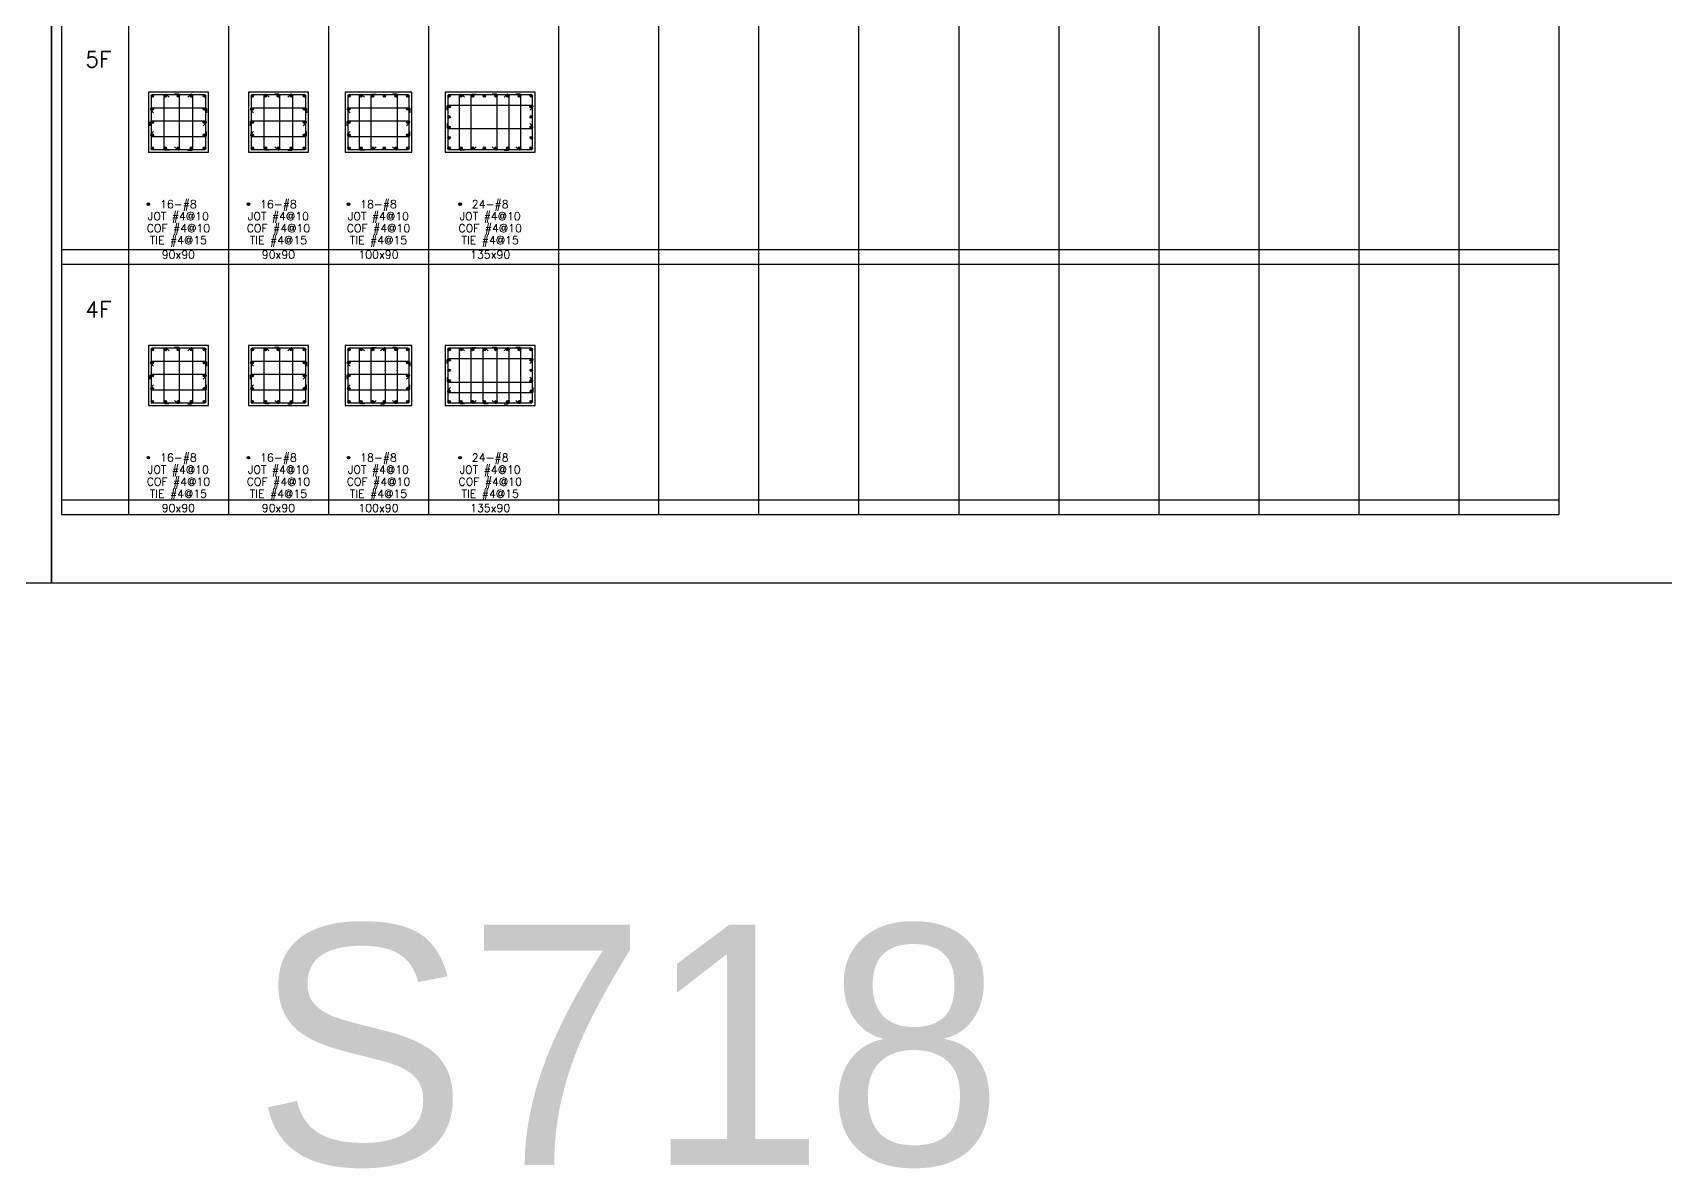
# Model space of a CAD drawing. Header units: millimetres. Extents: x 0 to 31920, y -6088 to 2522.
# Drawn here: x 22316 to 24764, y -877 to 825 of the extents above; entities that cross this region are included whole.
import ezdxf
from ezdxf.enums import TextEntityAlignment as Align

# ---------------------------------------------------------------- set-up
doc = ezdxf.new("R2010")
doc.units = ezdxf.units.MM
doc.header["$MEASUREMENT"] = 0
for name, color, linetype in [('DwFm', 7, 'Continuous'), ('S-RC', 130, 'Continuous'), ('S-REINF', 6, 'Continuous'), ('S-REINFD', 201, 'Continuous'), ('S-STUD', 1, 'Continuous'), ('S-TEXT', 2, 'Continuous')]:
    doc.layers.add(name, color=color, linetype=linetype)
doc.styles.add('CS4', font='romans.shx', dxfattribs={"width": 0.8, "bigfont": 'lsp.shx'})
doc.styles.add('HELOPEN', font='helopen.shx')

# ---------------------------------------------------------------- blocks, each defined once
blk = doc.blocks.new('繪圖範圍')
blk.add_lwpolyline([(0, 51.1), (79.8, 51.1), (79.8, 0), (0, 0)], close=True)

msp = doc.modelspace()

# ---------------------------------------------------------------- hatches: boundary and pattern name
at = {"layer": 'S-REINFD'}
h = msp.add_hatch(color=256, dxfattribs=at)
edge = h.paths.add_edge_path()
edge.add_arc((22494.9, 730), 1.91, 0, 360)
h = msp.add_hatch(color=256, dxfattribs=at)
edge = h.paths.add_edge_path()
edge.add_arc((22494.9, 710.5), 1.91, 0, 360)
h = msp.add_hatch(color=256, dxfattribs=at)
edge = h.paths.add_edge_path()
edge.add_arc((22514.5, 730), 1.91, 0, 360)
h = msp.add_hatch(color=256, dxfattribs=at)
edge = h.paths.add_edge_path()
edge.add_arc((22534, 730), 1.91, 0, 360)
h = msp.add_hatch(color=256, dxfattribs=at)
edge = h.paths.add_edge_path()
edge.add_arc((22553.5, 730), 1.91, 0, 360)
h = msp.add_hatch(color=256, dxfattribs=at)
edge = h.paths.add_edge_path()
edge.add_arc((22573.1, 730), 1.91, 0, 360)
h = msp.add_hatch(color=256, dxfattribs=at)
edge = h.paths.add_edge_path()
edge.add_arc((22573.1, 710.5), 1.91, 0, 360)
h = msp.add_hatch(color=256, dxfattribs=at)
edge = h.paths.add_edge_path()
edge.add_arc((22644.9, 730), 1.91, 0, 360)
h = msp.add_hatch(color=256, dxfattribs=at)
edge = h.paths.add_edge_path()
edge.add_arc((22644.9, 710.5), 1.91, 0, 360)
h = msp.add_hatch(color=256, dxfattribs=at)
edge = h.paths.add_edge_path()
edge.add_arc((22664.5, 730), 1.91, 0, 360)
h = msp.add_hatch(color=256, dxfattribs=at)
edge = h.paths.add_edge_path()
edge.add_arc((22684, 730), 1.91, 0, 360)
h = msp.add_hatch(color=256, dxfattribs=at)
edge = h.paths.add_edge_path()
edge.add_arc((22703.5, 730), 1.91, 0, 360)
h = msp.add_hatch(color=256, dxfattribs=at)
edge = h.paths.add_edge_path()
edge.add_arc((22723.1, 730), 1.91, 0, 360)
h = msp.add_hatch(color=256, dxfattribs=at)
edge = h.paths.add_edge_path()
edge.add_arc((22723.1, 710.5), 1.91, 0, 360)
h = msp.add_hatch(color=256, dxfattribs=at)
edge = h.paths.add_edge_path()
edge.add_arc((22789.9, 730), 1.91, 0, 360)
h = msp.add_hatch(color=256, dxfattribs=at)
edge = h.paths.add_edge_path()
edge.add_arc((22789.9, 710.5), 1.91, 0, 360)
h = msp.add_hatch(color=256, dxfattribs=at)
edge = h.paths.add_edge_path()
edge.add_arc((22807.5, 730), 1.91, 0, 360)
h = msp.add_hatch(color=256, dxfattribs=at)
edge = h.paths.add_edge_path()
edge.add_arc((22825.2, 730), 1.91, 0, 360)
h = msp.add_hatch(color=256, dxfattribs=at)
edge = h.paths.add_edge_path()
edge.add_arc((22842.8, 730), 1.91, 0, 360)
h = msp.add_hatch(color=256, dxfattribs=at)
edge = h.paths.add_edge_path()
edge.add_arc((22860.5, 730), 1.91, 0, 360)
h = msp.add_hatch(color=256, dxfattribs=at)
edge = h.paths.add_edge_path()
edge.add_arc((22878.1, 730), 1.91, 0, 360)
h = msp.add_hatch(color=256, dxfattribs=at)
edge = h.paths.add_edge_path()
edge.add_arc((22878.1, 710.5), 1.91, 0, 360)
h = msp.add_hatch(color=256, dxfattribs=at)
edge = h.paths.add_edge_path()
edge.add_arc((22939.9, 730), 1.91, 0, 360)
h = msp.add_hatch(color=256, dxfattribs=at)
edge = h.paths.add_edge_path()
edge.add_arc((22939.9, 714.4), 1.91, 0, 360)
h = msp.add_hatch(color=256, dxfattribs=at)
edge = h.paths.add_edge_path()
edge.add_arc((22957.5, 730), 1.91, 0, 360)
h = msp.add_hatch(color=256, dxfattribs=at)
edge = h.paths.add_edge_path()
edge.add_arc((22975.1, 730), 1.91, 0, 360)
h = msp.add_hatch(color=256, dxfattribs=at)
edge = h.paths.add_edge_path()
edge.add_arc((22992.7, 730), 1.91, 0, 360)
h = msp.add_hatch(color=256, dxfattribs=at)
edge = h.paths.add_edge_path()
edge.add_arc((23010.3, 730), 1.91, 0, 360)
h = msp.add_hatch(color=256, dxfattribs=at)
edge = h.paths.add_edge_path()
edge.add_arc((23027.9, 730), 1.91, 0, 360)
h = msp.add_hatch(color=256, dxfattribs=at)
edge = h.paths.add_edge_path()
edge.add_arc((23045.5, 730), 1.91, 0, 360)
h = msp.add_hatch(color=256, dxfattribs=at)
edge = h.paths.add_edge_path()
edge.add_arc((23063.1, 730), 1.91, 0, 360)
h = msp.add_hatch(color=256, dxfattribs=at)
edge = h.paths.add_edge_path()
edge.add_arc((23063.1, 714.4), 1.91, 0, 360)
h = msp.add_hatch(color=256, dxfattribs=at)
edge = h.paths.add_edge_path()
edge.add_arc((22494.9, 690.9), 1.91, 0, 360)
h = msp.add_hatch(color=256, dxfattribs=at)
edge = h.paths.add_edge_path()
edge.add_arc((22573.1, 690.9), 1.91, 0, 360)
h = msp.add_hatch(color=256, dxfattribs=at)
edge = h.paths.add_edge_path()
edge.add_arc((22644.9, 690.9), 1.91, 0, 360)
h = msp.add_hatch(color=256, dxfattribs=at)
edge = h.paths.add_edge_path()
edge.add_arc((22723.1, 690.9), 1.91, 0, 360)
h = msp.add_hatch(color=256, dxfattribs=at)
edge = h.paths.add_edge_path()
edge.add_arc((22789.9, 690.9), 1.91, 0, 360)
h = msp.add_hatch(color=256, dxfattribs=at)
edge = h.paths.add_edge_path()
edge.add_arc((22878.1, 690.9), 1.91, 0, 360)
h = msp.add_hatch(color=256, dxfattribs=at)
edge = h.paths.add_edge_path()
edge.add_arc((22939.9, 698.7), 1.91, 0, 360)
h = msp.add_hatch(color=256, dxfattribs=at)
edge = h.paths.add_edge_path()
edge.add_arc((23063.1, 698.7), 1.91, 0, 360)
h = msp.add_hatch(color=256, dxfattribs=at)
edge = h.paths.add_edge_path()
edge.add_arc((22494.9, 671.4), 1.91, 0, 360)
h = msp.add_hatch(color=256, dxfattribs=at)
edge = h.paths.add_edge_path()
edge.add_arc((22573.1, 671.4), 1.91, 0, 360)
h = msp.add_hatch(color=256, dxfattribs=at)
edge = h.paths.add_edge_path()
edge.add_arc((22644.9, 671.4), 1.91, 0, 360)
h = msp.add_hatch(color=256, dxfattribs=at)
edge = h.paths.add_edge_path()
edge.add_arc((22723.1, 671.4), 1.91, 0, 360)
h = msp.add_hatch(color=256, dxfattribs=at)
edge = h.paths.add_edge_path()
edge.add_arc((22789.9, 671.4), 1.91, 0, 360)
h = msp.add_hatch(color=256, dxfattribs=at)
edge = h.paths.add_edge_path()
edge.add_arc((22878.1, 671.4), 1.91, 0, 360)
h = msp.add_hatch(color=256, dxfattribs=at)
edge = h.paths.add_edge_path()
edge.add_arc((22939.9, 683.1), 1.91, 0, 360)
h = msp.add_hatch(color=256, dxfattribs=at)
edge = h.paths.add_edge_path()
edge.add_arc((22939.9, 667.5), 1.91, 0, 360)
h = msp.add_hatch(color=256, dxfattribs=at)
edge = h.paths.add_edge_path()
edge.add_arc((23063.1, 683.1), 1.91, 0, 360)
h = msp.add_hatch(color=256, dxfattribs=at)
edge = h.paths.add_edge_path()
edge.add_arc((23063.1, 667.5), 1.91, 0, 360)
h = msp.add_hatch(color=256, dxfattribs=at)
edge = h.paths.add_edge_path()
edge.add_arc((22494.9, 651.8), 1.91, 0, 360)
h = msp.add_hatch(color=256, dxfattribs=at)
edge = h.paths.add_edge_path()
edge.add_arc((22514.5, 651.8), 1.91, 0, 360)
h = msp.add_hatch(color=256, dxfattribs=at)
edge = h.paths.add_edge_path()
edge.add_arc((22534, 651.8), 1.91, 0, 360)
h = msp.add_hatch(color=256, dxfattribs=at)
edge = h.paths.add_edge_path()
edge.add_arc((22553.5, 651.8), 1.91, 0, 360)
h = msp.add_hatch(color=256, dxfattribs=at)
edge = h.paths.add_edge_path()
edge.add_arc((22573.1, 651.8), 1.91, 0, 360)
h = msp.add_hatch(color=256, dxfattribs=at)
edge = h.paths.add_edge_path()
edge.add_arc((22644.9, 651.8), 1.91, 0, 360)
h = msp.add_hatch(color=256, dxfattribs=at)
edge = h.paths.add_edge_path()
edge.add_arc((22664.5, 651.8), 1.91, 0, 360)
h = msp.add_hatch(color=256, dxfattribs=at)
edge = h.paths.add_edge_path()
edge.add_arc((22684, 651.8), 1.91, 0, 360)
h = msp.add_hatch(color=256, dxfattribs=at)
edge = h.paths.add_edge_path()
edge.add_arc((22703.5, 651.8), 1.91, 0, 360)
h = msp.add_hatch(color=256, dxfattribs=at)
edge = h.paths.add_edge_path()
edge.add_arc((22723.1, 651.8), 1.91, 0, 360)
h = msp.add_hatch(color=256, dxfattribs=at)
edge = h.paths.add_edge_path()
edge.add_arc((22789.9, 651.8), 1.91, 0, 360)
h = msp.add_hatch(color=256, dxfattribs=at)
edge = h.paths.add_edge_path()
edge.add_arc((22807.5, 651.8), 1.91, 0, 360)
h = msp.add_hatch(color=256, dxfattribs=at)
edge = h.paths.add_edge_path()
edge.add_arc((22825.2, 651.8), 1.91, 0, 360)
h = msp.add_hatch(color=256, dxfattribs=at)
edge = h.paths.add_edge_path()
edge.add_arc((22842.8, 651.8), 1.91, 0, 360)
h = msp.add_hatch(color=256, dxfattribs=at)
edge = h.paths.add_edge_path()
edge.add_arc((22860.5, 651.8), 1.91, 0, 360)
h = msp.add_hatch(color=256, dxfattribs=at)
edge = h.paths.add_edge_path()
edge.add_arc((22878.1, 651.8), 1.91, 0, 360)
h = msp.add_hatch(color=256, dxfattribs=at)
edge = h.paths.add_edge_path()
edge.add_arc((22939.9, 651.8), 1.91, 0, 360)
h = msp.add_hatch(color=256, dxfattribs=at)
edge = h.paths.add_edge_path()
edge.add_arc((22957.5, 651.8), 1.91, 0, 360)
h = msp.add_hatch(color=256, dxfattribs=at)
edge = h.paths.add_edge_path()
edge.add_arc((22975.1, 651.8), 1.91, 0, 360)
h = msp.add_hatch(color=256, dxfattribs=at)
edge = h.paths.add_edge_path()
edge.add_arc((22992.7, 651.8), 1.91, 0, 360)
h = msp.add_hatch(color=256, dxfattribs=at)
edge = h.paths.add_edge_path()
edge.add_arc((23010.3, 651.8), 1.91, 0, 360)
h = msp.add_hatch(color=256, dxfattribs=at)
edge = h.paths.add_edge_path()
edge.add_arc((23027.9, 651.8), 1.91, 0, 360)
h = msp.add_hatch(color=256, dxfattribs=at)
edge = h.paths.add_edge_path()
edge.add_arc((23045.5, 651.8), 1.91, 0, 360)
h = msp.add_hatch(color=256, dxfattribs=at)
edge = h.paths.add_edge_path()
edge.add_arc((23063.1, 651.8), 1.91, 0, 360)
h = msp.add_hatch(color=256, dxfattribs=at)
edge = h.paths.add_edge_path()
edge.add_arc((22489, 567.9), 1.91, 0, 360)
h = msp.add_hatch(color=256, dxfattribs=at)
edge = h.paths.add_edge_path()
edge.add_arc((22639, 567.9), 1.91, 0, 360)
h = msp.add_hatch(color=256, dxfattribs=at)
edge = h.paths.add_edge_path()
edge.add_arc((22789, 567.9), 1.91, 0, 360)
h = msp.add_hatch(color=256, dxfattribs=at)
edge = h.paths.add_edge_path()
edge.add_arc((22956.5, 567.9), 1.91, 0, 360)
h = msp.add_hatch(color=256, dxfattribs=at)
edge = h.paths.add_edge_path()
edge.add_arc((22494.9, 350.1), 1.91, 0, 360)
h = msp.add_hatch(color=256, dxfattribs=at)
edge = h.paths.add_edge_path()
edge.add_arc((22514.5, 350.1), 1.91, 0, 360)
h = msp.add_hatch(color=256, dxfattribs=at)
edge = h.paths.add_edge_path()
edge.add_arc((22534, 350.1), 1.91, 0, 360)
h = msp.add_hatch(color=256, dxfattribs=at)
edge = h.paths.add_edge_path()
edge.add_arc((22553.5, 350.1), 1.91, 0, 360)
h = msp.add_hatch(color=256, dxfattribs=at)
edge = h.paths.add_edge_path()
edge.add_arc((22573.1, 350.1), 1.91, 0, 360)
h = msp.add_hatch(color=256, dxfattribs=at)
edge = h.paths.add_edge_path()
edge.add_arc((22644.9, 350.1), 1.91, 0, 360)
h = msp.add_hatch(color=256, dxfattribs=at)
edge = h.paths.add_edge_path()
edge.add_arc((22664.5, 350.1), 1.91, 0, 360)
h = msp.add_hatch(color=256, dxfattribs=at)
edge = h.paths.add_edge_path()
edge.add_arc((22684, 350.1), 1.91, 0, 360)
h = msp.add_hatch(color=256, dxfattribs=at)
edge = h.paths.add_edge_path()
edge.add_arc((22703.5, 350.1), 1.91, 0, 360)
h = msp.add_hatch(color=256, dxfattribs=at)
edge = h.paths.add_edge_path()
edge.add_arc((22723.1, 350.1), 1.91, 0, 360)
h = msp.add_hatch(color=256, dxfattribs=at)
edge = h.paths.add_edge_path()
edge.add_arc((22789.9, 350.1), 1.91, 0, 360)
h = msp.add_hatch(color=256, dxfattribs=at)
edge = h.paths.add_edge_path()
edge.add_arc((22807.5, 350.1), 1.91, 0, 360)
h = msp.add_hatch(color=256, dxfattribs=at)
edge = h.paths.add_edge_path()
edge.add_arc((22825.2, 350.1), 1.91, 0, 360)
h = msp.add_hatch(color=256, dxfattribs=at)
edge = h.paths.add_edge_path()
edge.add_arc((22842.8, 350.1), 1.91, 0, 360)
h = msp.add_hatch(color=256, dxfattribs=at)
edge = h.paths.add_edge_path()
edge.add_arc((22860.5, 350.1), 1.91, 0, 360)
h = msp.add_hatch(color=256, dxfattribs=at)
edge = h.paths.add_edge_path()
edge.add_arc((22878.1, 350.1), 1.91, 0, 360)
h = msp.add_hatch(color=256, dxfattribs=at)
edge = h.paths.add_edge_path()
edge.add_arc((22939.9, 350.1), 1.91, 0, 360)
h = msp.add_hatch(color=256, dxfattribs=at)
edge = h.paths.add_edge_path()
edge.add_arc((22957.5, 350.1), 1.91, 0, 360)
h = msp.add_hatch(color=256, dxfattribs=at)
edge = h.paths.add_edge_path()
edge.add_arc((22975.1, 350.1), 1.91, 0, 360)
h = msp.add_hatch(color=256, dxfattribs=at)
edge = h.paths.add_edge_path()
edge.add_arc((22992.7, 350.1), 1.91, 0, 360)
h = msp.add_hatch(color=256, dxfattribs=at)
edge = h.paths.add_edge_path()
edge.add_arc((23010.3, 350.1), 1.91, 0, 360)
h = msp.add_hatch(color=256, dxfattribs=at)
edge = h.paths.add_edge_path()
edge.add_arc((23027.9, 350.1), 1.91, 0, 360)
h = msp.add_hatch(color=256, dxfattribs=at)
edge = h.paths.add_edge_path()
edge.add_arc((23045.5, 350.1), 1.91, 0, 360)
h = msp.add_hatch(color=256, dxfattribs=at)
edge = h.paths.add_edge_path()
edge.add_arc((23063.1, 350.1), 1.91, 0, 360)
h = msp.add_hatch(color=256, dxfattribs=at)
edge = h.paths.add_edge_path()
edge.add_arc((22494.9, 330.5), 1.91, 0, 360)
h = msp.add_hatch(color=256, dxfattribs=at)
edge = h.paths.add_edge_path()
edge.add_arc((22573.1, 330.5), 1.91, 0, 360)
h = msp.add_hatch(color=256, dxfattribs=at)
edge = h.paths.add_edge_path()
edge.add_arc((22644.9, 330.5), 1.91, 0, 360)
h = msp.add_hatch(color=256, dxfattribs=at)
edge = h.paths.add_edge_path()
edge.add_arc((22723.1, 330.5), 1.91, 0, 360)
h = msp.add_hatch(color=256, dxfattribs=at)
edge = h.paths.add_edge_path()
edge.add_arc((22789.9, 330.5), 1.91, 0, 360)
h = msp.add_hatch(color=256, dxfattribs=at)
edge = h.paths.add_edge_path()
edge.add_arc((22878.1, 330.5), 1.91, 0, 360)
h = msp.add_hatch(color=256, dxfattribs=at)
edge = h.paths.add_edge_path()
edge.add_arc((22939.9, 334.5), 1.91, 0, 360)
h = msp.add_hatch(color=256, dxfattribs=at)
edge = h.paths.add_edge_path()
edge.add_arc((22939.9, 318.8), 1.91, 0, 360)
h = msp.add_hatch(color=256, dxfattribs=at)
edge = h.paths.add_edge_path()
edge.add_arc((23063.1, 334.5), 1.91, 0, 360)
h = msp.add_hatch(color=256, dxfattribs=at)
edge = h.paths.add_edge_path()
edge.add_arc((23063.1, 318.8), 1.91, 0, 360)
h = msp.add_hatch(color=256, dxfattribs=at)
edge = h.paths.add_edge_path()
edge.add_arc((22494.9, 311), 1.91, 0, 360)
h = msp.add_hatch(color=256, dxfattribs=at)
edge = h.paths.add_edge_path()
edge.add_arc((22573.1, 311), 1.91, 0, 360)
h = msp.add_hatch(color=256, dxfattribs=at)
edge = h.paths.add_edge_path()
edge.add_arc((22644.9, 311), 1.91, 0, 360)
h = msp.add_hatch(color=256, dxfattribs=at)
edge = h.paths.add_edge_path()
edge.add_arc((22723.1, 311), 1.91, 0, 360)
h = msp.add_hatch(color=256, dxfattribs=at)
edge = h.paths.add_edge_path()
edge.add_arc((22789.9, 311), 1.91, 0, 360)
h = msp.add_hatch(color=256, dxfattribs=at)
edge = h.paths.add_edge_path()
edge.add_arc((22878.1, 311), 1.91, 0, 360)
h = msp.add_hatch(color=256, dxfattribs=at)
edge = h.paths.add_edge_path()
edge.add_arc((22939.9, 303.2), 1.91, 0, 360)
h = msp.add_hatch(color=256, dxfattribs=at)
edge = h.paths.add_edge_path()
edge.add_arc((23063.1, 303.2), 1.91, 0, 360)
h = msp.add_hatch(color=256, dxfattribs=at)
edge = h.paths.add_edge_path()
edge.add_arc((22494.9, 291.5), 1.91, 0, 360)
h = msp.add_hatch(color=256, dxfattribs=at)
edge = h.paths.add_edge_path()
edge.add_arc((22494.9, 271.9), 1.91, 0, 360)
h = msp.add_hatch(color=256, dxfattribs=at)
edge = h.paths.add_edge_path()
edge.add_arc((22514.5, 271.9), 1.91, 0, 360)
h = msp.add_hatch(color=256, dxfattribs=at)
edge = h.paths.add_edge_path()
edge.add_arc((22534, 271.9), 1.91, 0, 360)
h = msp.add_hatch(color=256, dxfattribs=at)
edge = h.paths.add_edge_path()
edge.add_arc((22553.5, 271.9), 1.91, 0, 360)
h = msp.add_hatch(color=256, dxfattribs=at)
edge = h.paths.add_edge_path()
edge.add_arc((22573.1, 291.5), 1.91, 0, 360)
h = msp.add_hatch(color=256, dxfattribs=at)
edge = h.paths.add_edge_path()
edge.add_arc((22573.1, 271.9), 1.91, 0, 360)
h = msp.add_hatch(color=256, dxfattribs=at)
edge = h.paths.add_edge_path()
edge.add_arc((22644.9, 291.5), 1.91, 0, 360)
h = msp.add_hatch(color=256, dxfattribs=at)
edge = h.paths.add_edge_path()
edge.add_arc((22644.9, 271.9), 1.91, 0, 360)
h = msp.add_hatch(color=256, dxfattribs=at)
edge = h.paths.add_edge_path()
edge.add_arc((22664.5, 271.9), 1.91, 0, 360)
h = msp.add_hatch(color=256, dxfattribs=at)
edge = h.paths.add_edge_path()
edge.add_arc((22684, 271.9), 1.91, 0, 360)
h = msp.add_hatch(color=256, dxfattribs=at)
edge = h.paths.add_edge_path()
edge.add_arc((22703.5, 271.9), 1.91, 0, 360)
h = msp.add_hatch(color=256, dxfattribs=at)
edge = h.paths.add_edge_path()
edge.add_arc((22723.1, 291.5), 1.91, 0, 360)
h = msp.add_hatch(color=256, dxfattribs=at)
edge = h.paths.add_edge_path()
edge.add_arc((22723.1, 271.9), 1.91, 0, 360)
h = msp.add_hatch(color=256, dxfattribs=at)
edge = h.paths.add_edge_path()
edge.add_arc((22789.9, 291.5), 1.91, 0, 360)
h = msp.add_hatch(color=256, dxfattribs=at)
edge = h.paths.add_edge_path()
edge.add_arc((22789.9, 271.9), 1.91, 0, 360)
h = msp.add_hatch(color=256, dxfattribs=at)
edge = h.paths.add_edge_path()
edge.add_arc((22807.5, 271.9), 1.91, 0, 360)
h = msp.add_hatch(color=256, dxfattribs=at)
edge = h.paths.add_edge_path()
edge.add_arc((22825.2, 271.9), 1.91, 0, 360)
h = msp.add_hatch(color=256, dxfattribs=at)
edge = h.paths.add_edge_path()
edge.add_arc((22842.8, 271.9), 1.91, 0, 360)
h = msp.add_hatch(color=256, dxfattribs=at)
edge = h.paths.add_edge_path()
edge.add_arc((22860.5, 271.9), 1.91, 0, 360)
h = msp.add_hatch(color=256, dxfattribs=at)
edge = h.paths.add_edge_path()
edge.add_arc((22878.1, 291.5), 1.91, 0, 360)
h = msp.add_hatch(color=256, dxfattribs=at)
edge = h.paths.add_edge_path()
edge.add_arc((22878.1, 271.9), 1.91, 0, 360)
h = msp.add_hatch(color=256, dxfattribs=at)
edge = h.paths.add_edge_path()
edge.add_arc((22939.9, 287.5), 1.91, 0, 360)
h = msp.add_hatch(color=256, dxfattribs=at)
edge = h.paths.add_edge_path()
edge.add_arc((22939.9, 271.9), 1.91, 0, 360)
h = msp.add_hatch(color=256, dxfattribs=at)
edge = h.paths.add_edge_path()
edge.add_arc((22957.5, 271.9), 1.91, 0, 360)
h = msp.add_hatch(color=256, dxfattribs=at)
edge = h.paths.add_edge_path()
edge.add_arc((22975.1, 271.9), 1.91, 0, 360)
h = msp.add_hatch(color=256, dxfattribs=at)
edge = h.paths.add_edge_path()
edge.add_arc((22992.7, 271.9), 1.91, 0, 360)
h = msp.add_hatch(color=256, dxfattribs=at)
edge = h.paths.add_edge_path()
edge.add_arc((23010.3, 271.9), 1.91, 0, 360)
h = msp.add_hatch(color=256, dxfattribs=at)
edge = h.paths.add_edge_path()
edge.add_arc((23027.9, 271.9), 1.91, 0, 360)
h = msp.add_hatch(color=256, dxfattribs=at)
edge = h.paths.add_edge_path()
edge.add_arc((23045.5, 271.9), 1.91, 0, 360)
h = msp.add_hatch(color=256, dxfattribs=at)
edge = h.paths.add_edge_path()
edge.add_arc((23063.1, 287.5), 1.91, 0, 360)
h = msp.add_hatch(color=256, dxfattribs=at)
edge = h.paths.add_edge_path()
edge.add_arc((23063.1, 271.9), 1.91, 0, 360)
h = msp.add_hatch(color=256, dxfattribs=at)
edge = h.paths.add_edge_path()
edge.add_arc((22489, 188), 1.91, 0, 360)
h = msp.add_hatch(color=256, dxfattribs=at)
edge = h.paths.add_edge_path()
edge.add_arc((22639, 188), 1.91, 0, 360)
h = msp.add_hatch(color=256, dxfattribs=at)
edge = h.paths.add_edge_path()
edge.add_arc((22789, 188), 1.91, 0, 360)
h = msp.add_hatch(color=256, dxfattribs=at)
edge = h.paths.add_edge_path()
edge.add_arc((22956.5, 188), 1.91, 0, 360)

# ---------------------------------------------------------------- linework, layer by layer
at = {"layer": 'S-RC'}
for points in [[(22489, 645.9), (22579, 645.9), (22579, 735.9), (22489, 735.9), (22489, 645.9)], [(22639, 645.9), (22729, 645.9), (22729, 735.9), (22639, 735.9), (22639, 645.9)], [(22784, 645.9), (22884, 645.9), (22884, 735.9), (22784, 735.9), (22784, 645.9)], [(22934, 645.9), (23069, 645.9), (23069, 735.9), (22934, 735.9), (22934, 645.9)], [(22489, 266), (22579, 266), (22579, 356), (22489, 356), (22489, 266)], [(22639, 266), (22729, 266), (22729, 356), (22639, 356), (22639, 266)], [(22784, 266), (22884, 266), (22884, 356), (22784, 356), (22784, 266)], [(22934, 266), (23069, 266), (23069, 356), (22934, 356), (22934, 266)]]:
    msp.add_lwpolyline(points, dxfattribs=at)
at = {"layer": 'S-REINF', "color": 2}
for points in [[(22496.8, 704.9), (22492.8, 709.2, -0.653352), (22494.2, 712.4), (22574.2, 712.4, -0.414214), (22576.1, 710.5), (22576.1, 704.9)], [(22493, 649.9), (22573.1, 649.9, 0.414214), (22575, 651.8), (22575, 730, 0.414214), (22573.1, 731.9), (22494.9, 731.9, 0.414214), (22493, 730), (22493, 649.9)], [(22520, 648.8), (22514.4, 648.8, -0.414214), (22512.5, 650.7), (22512.5, 730.7, -0.653352), (22515.7, 732.1), (22520, 728.1)], [(22528.4, 653.7), (22532.7, 649.8, 0.653352), (22535.9, 651.2), (22535.9, 731.1, 0.414214), (22534, 733), (22528.4, 733)], [(22548, 648.8), (22553.6, 648.8, 0.414214), (22555.5, 650.7), (22555.5, 730.7, 0.653352), (22552.3, 732.1), (22548, 728.1)], [(22646.8, 704.9), (22642.8, 709.2, -0.653352), (22644.2, 712.4), (22724.2, 712.4, -0.414214), (22726.1, 710.5), (22726.1, 704.9)], [(22643, 649.9), (22723.1, 649.9, 0.414214), (22725, 651.8), (22725, 730, 0.414214), (22723.1, 731.9), (22644.9, 731.9, 0.414214), (22643, 730), (22643, 649.9)], [(22670, 648.8), (22664.4, 648.8, -0.414214), (22662.5, 650.7), (22662.5, 730.7, -0.653352), (22665.7, 732.1), (22670, 728.1)], [(22678.4, 653.7), (22682.7, 649.8, 0.653352), (22685.9, 651.2), (22685.9, 731.1, 0.414214), (22684, 733), (22678.4, 733)], [(22698, 648.8), (22703.6, 648.8, 0.414214), (22705.5, 650.7), (22705.5, 730.7, 0.653352), (22702.3, 732.1), (22698, 728.1)], [(22791.8, 704.9), (22787.8, 709.2, -0.653352), (22789.2, 712.4), (22879.2, 712.4, -0.414214), (22881.1, 710.5), (22881.1, 704.9)], [(22788, 649.9), (22878.1, 649.9, 0.414214), (22880, 651.8), (22880, 730, 0.414214), (22878.1, 731.9), (22789.9, 731.9, 0.414214), (22788, 730), (22788, 649.9)], [(22813.1, 648.8), (22807.5, 648.8, -0.414214), (22805.6, 650.7), (22805.6, 730.7, -0.653352), (22808.8, 732.1), (22813.1, 728.1)], [(22830.8, 653.7), (22826.5, 649.8, -0.653352), (22823.3, 651.2), (22823.3, 731.1, -0.414214), (22825.2, 733), (22830.8, 733)], [(22854.9, 653.7), (22859.2, 649.8, 0.653352), (22862.4, 651.2), (22862.4, 731.1, 0.414214), (22860.5, 733), (22854.9, 733)], [(22936.9, 708.8), (22936.9, 714.4, -0.414214), (22938.8, 716.3), (23063.8, 716.3, -0.653352), (23065.2, 713.1), (23061.2, 708.8)], [(22938, 649.9), (23063.1, 649.9, 0.414214), (23065, 651.8), (23065, 730, 0.414214), (23063.1, 731.9), (22939.9, 731.9, 0.414214), (22938, 730), (22938, 649.9)], [(22963.1, 648.8), (22957.5, 648.8, -0.414214), (22955.6, 650.7), (22955.6, 730.7, -0.653352), (22958.8, 732.1), (22963.1, 728.1)], [(22980.7, 653.7), (22976.4, 649.8, -0.653352), (22973.2, 651.2), (22973.2, 731.1, -0.414214), (22975.1, 733), (22980.7, 733)], [(23004.7, 653.7), (23009, 649.8, 0.653352), (23012.2, 651.2), (23012.2, 731.1, 0.414214), (23010.3, 733), (23004.7, 733)], [(23022.3, 648.8), (23027.9, 648.8, 0.414214), (23029.8, 650.7), (23029.8, 730.7, 0.653352), (23026.6, 732.1), (23022.3, 728.1)], [(23039.9, 653.7), (23044.2, 649.8, 0.653352), (23047.4, 651.2), (23047.4, 731.1, 0.414214), (23045.5, 733), (23039.9, 733)], [(22491.9, 685.3), (22491.9, 690.9, -0.414214), (22493.8, 692.8), (22573.8, 692.8, -0.653352), (22575.2, 689.6), (22571.2, 685.3)], [(22641.9, 685.3), (22641.9, 690.9, -0.414214), (22643.8, 692.8), (22723.8, 692.8, -0.653352), (22725.2, 689.6), (22721.2, 685.3)], [(22786.9, 685.3), (22786.9, 690.9, -0.414214), (22788.8, 692.8), (22878.8, 692.8, -0.653352), (22880.2, 689.6), (22876.2, 685.3)], [(22936.9, 688.7), (22936.9, 683.1, 0.414214), (22938.8, 681.2), (23063.8, 681.2, 0.653352), (23065.2, 684.4), (23061.2, 688.7)], [(22496.8, 677), (22492.8, 672.7, 0.653352), (22494.2, 669.5), (22574.2, 669.5, 0.414214), (22576.1, 671.4), (22576.1, 677)], [(22646.8, 677), (22642.8, 672.7, 0.653352), (22644.2, 669.5), (22724.2, 669.5, 0.414214), (22726.1, 671.4), (22726.1, 677)], [(22791.8, 677), (22787.8, 672.7, 0.653352), (22789.2, 669.5), (22879.2, 669.5, 0.414214), (22881.1, 671.4), (22881.1, 677)], [(22493, 270), (22573.1, 270, 0.414214), (22575, 271.9), (22575, 350.1, 0.414214), (22573.1, 352), (22494.9, 352, 0.414214), (22493, 350.1), (22493, 270)], [(22520, 268.9), (22514.4, 268.9, -0.414214), (22512.5, 270.8), (22512.5, 350.8, -0.653352), (22515.7, 352.2), (22520, 348.2)], [(22528.4, 273.8), (22532.7, 269.8, 0.653352), (22535.9, 271.2), (22535.9, 351.2, 0.414214), (22534, 353.1), (22528.4, 353.1)], [(22548, 268.9), (22553.6, 268.9, 0.414214), (22555.5, 270.8), (22555.5, 350.8, 0.653352), (22552.3, 352.2), (22548, 348.2)], [(22643, 270), (22723.1, 270, 0.414214), (22725, 271.9), (22725, 350.1, 0.414214), (22723.1, 352), (22644.9, 352, 0.414214), (22643, 350.1), (22643, 270)], [(22670, 268.9), (22664.4, 268.9, -0.414214), (22662.5, 270.8), (22662.5, 350.8, -0.653352), (22665.7, 352.2), (22670, 348.2)], [(22678.4, 273.8), (22682.7, 269.8, 0.653352), (22685.9, 271.2), (22685.9, 351.2, 0.414214), (22684, 353.1), (22678.4, 353.1)], [(22698, 268.9), (22703.6, 268.9, 0.414214), (22705.5, 270.8), (22705.5, 350.8, 0.653352), (22702.3, 352.2), (22698, 348.2)], [(22788, 270), (22878.1, 270, 0.414214), (22880, 271.9), (22880, 350.1, 0.414214), (22878.1, 352), (22789.9, 352, 0.414214), (22788, 350.1), (22788, 270)], [(22813.1, 268.9), (22807.5, 268.9, -0.414214), (22805.6, 270.8), (22805.6, 350.8, -0.653352), (22808.8, 352.2), (22813.1, 348.2)], [(22830.8, 273.8), (22826.5, 269.8, -0.653352), (22823.3, 271.2), (22823.3, 351.2, -0.414214), (22825.2, 353.1), (22830.8, 353.1)], [(22837.2, 268.9), (22842.8, 268.9, 0.414214), (22844.7, 270.8), (22844.7, 350.8, 0.653352), (22841.5, 352.2), (22837.2, 348.2)], [(22854.9, 273.8), (22859.2, 269.8, 0.653352), (22862.4, 271.2), (22862.4, 351.2, 0.414214), (22860.5, 353.1), (22854.9, 353.1)], [(22938, 270), (23063.1, 270, 0.414214), (23065, 271.9), (23065, 350.1, 0.414214), (23063.1, 352), (22939.9, 352, 0.414214), (22938, 350.1), (22938, 270)], [(22963.1, 268.9), (22957.5, 268.9, -0.414214), (22955.6, 270.8), (22955.6, 350.8, -0.653352), (22958.8, 352.2), (22963.1, 348.2)], [(22980.7, 273.8), (22976.4, 269.8, -0.653352), (22973.2, 271.2), (22973.2, 351.2, -0.414214), (22975.1, 353.1), (22980.7, 353.1)], [(22998.3, 268.9), (22992.7, 268.9, -0.414214), (22990.8, 270.8), (22990.8, 350.8, -0.653352), (22994, 352.2), (22998.3, 348.2)], [(23004.7, 273.8), (23009, 269.8, 0.653352), (23012.2, 271.2), (23012.2, 351.2, 0.414214), (23010.3, 353.1), (23004.7, 353.1)], [(23022.3, 268.9), (23027.9, 268.9, 0.414214), (23029.8, 270.8), (23029.8, 350.8, 0.653352), (23026.6, 352.2), (23022.3, 348.2)], [(23039.9, 273.8), (23044.2, 269.8, 0.653352), (23047.4, 271.2), (23047.4, 351.2, 0.414214), (23045.5, 353.1), (23039.9, 353.1)], [(22496.8, 325), (22492.8, 329.3, -0.653352), (22494.2, 332.5), (22574.2, 332.5, -0.414214), (22576.1, 330.6), (22576.1, 325)], [(22646.8, 325), (22642.8, 329.3, -0.653352), (22644.2, 332.5), (22724.2, 332.5, -0.414214), (22726.1, 330.6), (22726.1, 325)], [(22791.8, 325), (22787.8, 329.3, -0.653352), (22789.2, 332.5), (22879.2, 332.5, -0.414214), (22881.1, 330.6), (22881.1, 325)], [(22936.9, 328.9), (22936.9, 334.5, -0.414214), (22938.8, 336.4), (23063.8, 336.4, -0.653352), (23065.2, 333.2), (23061.2, 328.9)], [(22491.9, 305.4), (22491.9, 311, -0.414214), (22493.8, 312.9), (22573.8, 312.9, -0.653352), (22575.2, 309.7), (22571.2, 305.4)], [(22496.8, 297), (22492.8, 292.7, 0.653352), (22494.2, 289.5), (22574.2, 289.5, 0.414214), (22576.1, 291.4), (22576.1, 297)], [(22641.9, 305.4), (22641.9, 311, -0.414214), (22643.8, 312.9), (22723.8, 312.9, -0.653352), (22725.2, 309.7), (22721.2, 305.4)], [(22646.8, 297), (22642.8, 292.7, 0.653352), (22644.2, 289.5), (22724.2, 289.5, 0.414214), (22726.1, 291.4), (22726.1, 297)], [(22786.9, 305.4), (22786.9, 311, -0.414214), (22788.8, 312.9), (22878.8, 312.9, -0.653352), (22880.2, 309.7), (22876.2, 305.4)], [(22791.8, 297), (22787.8, 292.7, 0.653352), (22789.2, 289.5), (22879.2, 289.5, 0.414214), (22881.1, 291.4), (22881.1, 297)], [(22936.9, 308.8), (22936.9, 303.2, 0.414214), (22938.8, 301.3), (23063.8, 301.3, 0.653352), (23065.2, 304.5), (23061.2, 308.8)], [(22941.8, 293.1), (22937.8, 288.8, 0.653352), (22939.2, 285.6), (23064.2, 285.6, 0.414214), (23066.1, 287.5), (23066.1, 293.1)]]:
    msp.add_lwpolyline(points, format="xyb", dxfattribs=at)
at = {"layer": 'S-REINFD'}
for centre in [(22494.9, 730), (22494.9, 710.5), (22514.5, 730), (22534, 730), (22553.5, 730), (22573.1, 730), (22573.1, 710.5), (22644.9, 730), (22644.9, 710.5), (22664.5, 730), (22684, 730), (22703.5, 730), (22723.1, 730), (22723.1, 710.5), (22789.9, 730), (22789.9, 710.5), (22807.5, 730), (22825.2, 730), (22842.8, 730), (22860.5, 730), (22878.1, 730), (22878.1, 710.5), (22939.9, 730), (22939.9, 714.4), (22957.5, 730), (22975.1, 730), (22992.7, 730), (23010.3, 730), (23027.9, 730), (23045.5, 730), (23063.1, 730), (23063.1, 714.4), (22494.9, 690.9), (22573.1, 690.9), (22644.9, 690.9), (22723.1, 690.9), (22789.9, 690.9), (22878.1, 690.9), (22939.9, 698.7), (23063.1, 698.7), (22494.9, 671.4), (22573.1, 671.4), (22644.9, 671.4), (22723.1, 671.4), (22789.9, 671.4), (22878.1, 671.4), (22939.9, 683.1), (22939.9, 667.5), (23063.1, 683.1), (23063.1, 667.5), (22494.9, 651.8), (22514.5, 651.8), (22534, 651.8), (22553.5, 651.8), (22573.1, 651.8), (22644.9, 651.8), (22664.5, 651.8), (22684, 651.8), (22703.5, 651.8), (22723.1, 651.8), (22789.9, 651.8), (22807.5, 651.8), (22825.2, 651.8), (22842.8, 651.8), (22860.5, 651.8), (22878.1, 651.8), (22939.9, 651.8), (22957.5, 651.8), (22975.1, 651.8), (22992.7, 651.8), (23010.3, 651.8), (23027.9, 651.8), (23045.5, 651.8), (23063.1, 651.8), (22489, 567.9), (22639, 567.9), (22789, 567.9), (22956.5, 567.9), (22494.9, 350.1), (22514.5, 350.1), (22534, 350.1), (22553.5, 350.1), (22573.1, 350.1), (22644.9, 350.1), (22664.5, 350.1), (22684, 350.1), (22703.5, 350.1), (22723.1, 350.1), (22789.9, 350.1), (22807.5, 350.1), (22825.2, 350.1), (22842.8, 350.1), (22860.5, 350.1), (22878.1, 350.1), (22939.9, 350.1), (22957.5, 350.1), (22975.1, 350.1), (22992.7, 350.1), (23010.3, 350.1), (23027.9, 350.1), (23045.5, 350.1), (23063.1, 350.1), (22494.9, 330.5), (22573.1, 330.5), (22644.9, 330.5), (22723.1, 330.5), (22789.9, 330.5), (22878.1, 330.5), (22939.9, 334.5), (22939.9, 318.8), (23063.1, 334.5), (23063.1, 318.8), (22494.9, 311), (22573.1, 311), (22644.9, 311), (22723.1, 311), (22789.9, 311), (22878.1, 311), (22939.9, 303.2), (23063.1, 303.2), (22494.9, 291.5), (22494.9, 271.9), (22514.5, 271.9), (22534, 271.9), (22553.5, 271.9), (22573.1, 291.5), (22573.1, 271.9), (22644.9, 291.5), (22644.9, 271.9), (22664.5, 271.9), (22684, 271.9), (22703.5, 271.9), (22723.1, 291.5), (22723.1, 271.9), (22789.9, 291.5), (22789.9, 271.9), (22807.5, 271.9), (22825.2, 271.9), (22842.8, 271.9), (22860.5, 271.9), (22878.1, 291.5), (22878.1, 271.9), (22939.9, 287.5), (22939.9, 271.9), (22957.5, 271.9), (22975.1, 271.9), (22992.7, 271.9), (23010.3, 271.9), (23027.9, 271.9), (23045.5, 271.9), (23063.1, 287.5), (23063.1, 271.9), (22489, 188), (22639, 188), (22789, 188), (22956.5, 188)]:
    msp.add_circle(centre, 1.91, dxfattribs=at)
at = {"layer": 'S-STUD'}
for p, q in [((22359, 2014), (22359, 103)), ((22459, 2014), (22459, 103)), ((22609, 2014), (22609, 103)), ((22759, 2014), (22759, 103)), ((22909, 2014), (22909, 103)), ((23104, 2014), (23104, 103)), ((23254, 2014), (23254, 103)), ((23404, 2014), (23404, 103)), ((23554, 2014), (23554, 103)), ((23704, 2014), (23704, 103)), ((23854, 2014), (23854, 103)), ((24004, 2014), (24004, 103)), ((24154, 2014), (24154, 103)), ((24304, 2014), (24304, 103)), ((24454, 2014), (24454, 103)), ((24604, 2014), (24604, 103)), ((22359, 500), (24604, 500)), ((22359, 478), (24604, 478)), ((22359, 125), (24604, 125)), ((22359, 103), (24604, 103))]:
    msp.add_line(p, q, dxfattribs=at)

# ---------------------------------------------------------------- block references
at = {"layer": 'DwFm', "xscale": 40, "yscale": 40, "zscale": 40}
for p in [(19152, 0), (22344, 0)]:
    msp.add_blockref('繪圖範圍', p, dxfattribs=at)

# ---------------------------------------------------------------- texts
at = {"color": 4, "style": 'HELOPEN'}
msp.add_text('S718', height=360, dxfattribs=at).set_placement((22646.5, -872.1))
at = {"layer": 'S-TEXT', "style": 'CS4'}
for s, height, p in [('5F', 24, (22414, 773)), ('16-#8', 12, (22534, 561.9)), ('16-#8', 12, (22684, 561.9)), ('18-#8', 12, (22834, 561.9)), ('24-#8', 12, (23001.5, 561.9)), ('COF #4@10', 12, (22534, 525.9)), ('JOT #4@10', 12, (22534, 543.9)), ('COF #4@10', 12, (22684, 525.9)), ('JOT #4@10', 12, (22684, 543.9)), ('COF #4@10', 12, (22834, 525.9)), ('JOT #4@10', 12, (22834, 543.9)), ('COF #4@10', 12, (23001.5, 525.9)), ('JOT #4@10', 12, (23001.5, 543.9)), ('TIE #4@15', 12, (22534, 507.9)), ('TIE #4@15', 12, (22684, 507.9)), ('TIE #4@15', 12, (22834, 507.9)), ('TIE #4@15', 12, (23001.5, 507.9)), ('90x90', 12, (22534, 486.4)), ('90x90', 12, (22684, 486.4)), ('100x90', 12, (22834, 486.4)), ('135x90', 12, (23001.5, 486.4)), ('4F', 24, (22414, 398)), ('16-#8', 12, (22534, 182)), ('16-#8', 12, (22684, 182)), ('18-#8', 12, (22834, 182)), ('24-#8', 12, (23001.5, 182)), ('JOT #4@10', 12, (22534, 164)), ('JOT #4@10', 12, (22684, 164)), ('JOT #4@10', 12, (22834, 164)), ('JOT #4@10', 12, (23001.5, 164)), ('COF #4@10', 12, (22534, 146)), ('COF #4@10', 12, (22684, 146)), ('COF #4@10', 12, (22834, 146)), ('COF #4@10', 12, (23001.5, 146)), ('TIE #4@15', 12, (22534, 128)), ('TIE #4@15', 12, (22684, 128)), ('TIE #4@15', 12, (22834, 128)), ('TIE #4@15', 12, (23001.5, 128)), ('90x90', 12, (22534, 106.5)), ('90x90', 12, (22684, 106.5)), ('100x90', 12, (22834, 106.5)), ('135x90', 12, (23001.5, 106.5))]:
    msp.add_text(s, height=height, dxfattribs=at).set_placement(p, align=Align.CENTER)

doc.saveas('drawing.dxf')
